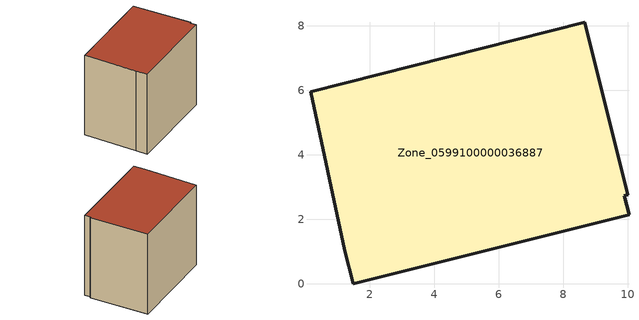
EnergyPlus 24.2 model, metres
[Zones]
Zone_0599100000036887
 floor ground (C_G): 10,2.75 9.89,2.72 10.03,2.13 1.48,0 1.23,1.01 0.16,5.95 8.66,8.1 z0
 wall outside (C_F): 8.66,8.1 0.16,5.95 1.23,1.01 1.48,0 10.03,2.13 9.89,2.72 10,2.75 8.66,8.1 z0:7.98
 roof outside (C_R): 9.89,2.72 10,2.75 8.66,8.1 0.16,5.95 1.23,1.01 1.48,0 10.03,2.13 z7.98
[BUILDING]
Pand.0599100000036887: North Axis=0; Terrain=City; Loads Convergence Tolerance Value=0.04; Temperature Convergence Tolerance Value=0.4; Solar Distribution=FullExterior; Maximum Number of Warmup Days=25; Minimum Number of Warmup Days=1
[Site:Location]
Rotterdam.The.Hague.AP_ZH_NLD Design_Conditions: Latitude=51.96; Longitude=4.45; Time Zone=1; Elevation=-4.5
[SITE:GROUNDTEMPERATURE:BUILDINGSURFACE]
18, 18, 18, 18, 18, 18, 18, 18, 18, 18, 18, 18
[MATERIAL] Thermal Absorptance=0.9; Solar Absorptance=0.7; Visible Absorptance=0.7
Name | Roughness | Thickness | Conductivity | Density | Specific Heat
G.TC.1965-1974 | MediumSmooth | 0.15 | 0.882353 | 540 | 1210
F.TC.1965-1974 | Rough | 0.3 | 0.697674 | 1920 | 840
R.TC.1965-1974 | MediumRough | 0.2 | 0.232558 | 1500 | 1000
[CONSTRUCTION]
C_G: G.TC.1965-1974
C_F: F.TC.1965-1974
C_R: R.TC.1965-1974
[ZONE]
Zone_0599100000036887: Type=1; Multiplier=1; Ceiling Height=Autocalculate; Volume=Autocalculate; Floor Area=autocalculate; Part of Total Floor Area=Yes
[ZONEINFILTRATION:DESIGNFLOWRATE]
Infil_Zone_0599100000036887: Zone or ZoneList or Space or SpaceList=Zone_0599100000036887; Schedule=AlwaysOn; Design Flow Rate Calculation Method=Flow/Area; Flow Rate per Floor Area=0.003; Constant Term Coefficient=1; Temperature Term Coefficient=0; Velocity Term Coefficient=0; Velocity Squared Term Coefficient=0
[HVACTEMPLATE:ZONE:IDEALLOADSAIRSYSTEM]
Zone_0599100000036887: Maximum Heating Supply Air Temperature=50; Minimum Cooling Supply Air Temperature=13; Maximum Heating Supply Air Humidity Ratio=0.0156; Minimum Cooling Supply Air Humidity Ratio=0.0077; Heating Limit=NoLimit; Cooling Limit=NoLimit; Dehumidification Control Type=ConstantSensibleHeatRatio; Cooling Sensible Heat Ratio=0.7; Dehumidification Setpoint=60; Humidification Control Type=None; Humidification Setpoint=30; Outdoor Air Method=None; Outdoor Air Flow Rate per Person=0.00944; Outdoor Air Flow Rate per Zone Floor Area=0; Outdoor Air Flow Rate per Zone=0; Demand Controlled Ventilation Type=None; Outdoor Air Economizer Type=NoEconomizer; Heat Recovery Type=None; Sensible Heat Recovery Effectiveness=0.7; Latent Heat Recovery Effectiveness=0.65
[ZONECONTROL:THERMOSTAT]
ThermostatControl_Zone_0599100000036887: Zone or ZoneList=Zone_0599100000036887; Control Type Schedule=DualSetpointControlType; Control 1=Thermostat_Zone_0599100000036887; Temperature Difference Between Cutout And Setpoint=0
[THERMOSTATSETPOINT:DUALSETPOINT]
Thermostat_Zone_0599100000036887: Heating Setpoint Temperature Schedule=HeatingSetpoint_Zone_0599100000036887; Cooling Setpoint Temperature Schedule=CoolingSetpoint_Zone_0599100000036887
[SCHEDULE:COMPACT]
HeatingSetpoint_Zone_0599100000036887: Through: 12/31, For: AllDays, Until: 24:00, 21
CoolingSetpoint_Zone_0599100000036887: Through: 12/31, For: AllDays, Until: 24:00, 24
DualSetpointControlType: Through: 12/31, For: AllDays, Until: 24:00, 4
AlwaysOn: Through: 12/31, For: AllDays, Until: 24:00, 1
